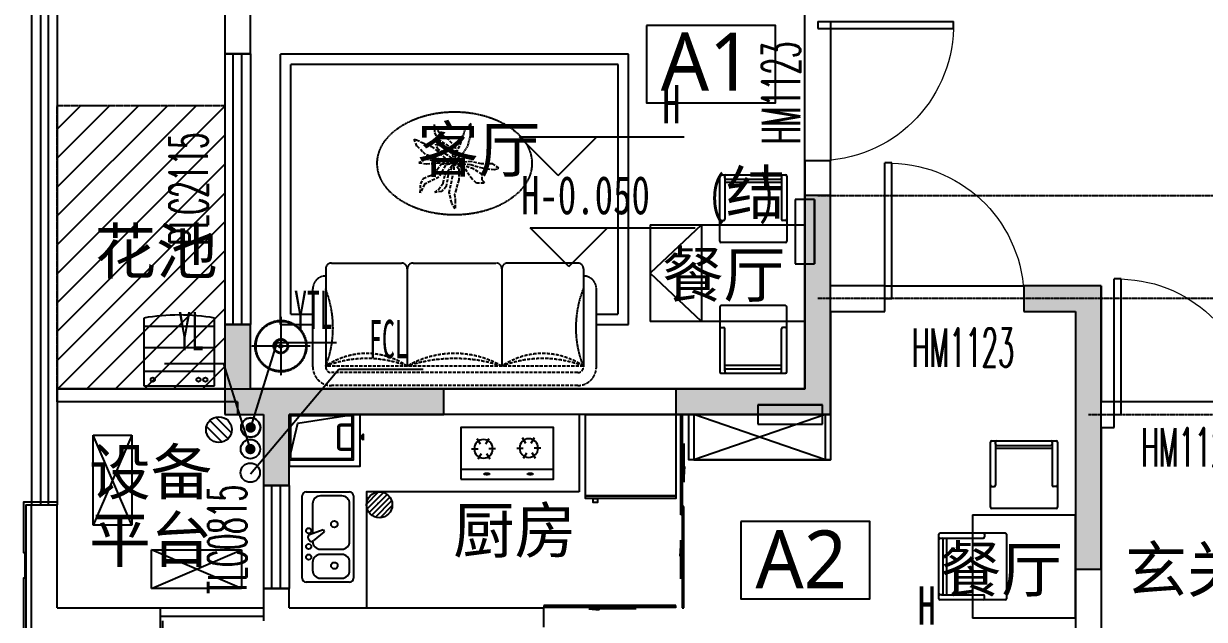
# Model space of a CAD drawing. Extents: x 3479 to 4537415, y 306 to 366510.
# Drawn here: x 4501109 to 4510269, y 280507 to 285131 of the extents above; entities that cross this region are included whole.
import ezdxf
from ezdxf.enums import TextEntityAlignment as Align

# ---------------------------------------------------------------- set-up
doc = ezdxf.new("R2010")
doc.units = 0
doc.header["$LTSCALE"] = 10
doc.header["$MEASUREMENT"] = 0
doc.header["$PDMODE"] = 35
doc.linetypes.add('DASH', pattern=[0.35, 0.25, -0.1])
doc.linetypes.add('DOTE', pattern=[2.42, 2, -0.2, 0.02, -0.2])
for name, color, linetype in [('2外包线', 46, 'Continuous'), ('A-OTHER', 136, 'Continuous'), ('COLUMN', 11, 'Continuous'), ('DECORATION_厨房管', 173, 'Continuous'), ('DECORATION_地漏', 202, 'Continuous'), ('DETAIL_冷凝水管', 202, 'Continuous'), ('DETAIL_地漏', 52, 'Continuous'), ('DETAIL_排气', 60, 'Continuous'), ('DETAIL_栏杆', 42, 'Continuous'), ('DETAIL_配电柜', 150, 'Continuous'), ('DETAIL_雨水管', 52, 'Continuous'), ('DIM_ELEV', 3, 'Continuous'), ('DOTE', 18, 'DOTE'), ('LINE', 137, 'Continuous'), ('LVTRY-1', 6, 'Continuous'), ('P-FIX FURNITURE', 134, 'Continuous'), ('P-FLOOR', 117, 'Continuous'), ('P-FURNITURE', 8, 'Continuous'), ('PUB_HATCH', 8, 'Continuous'), ('PUB_TEXT', 7, 'Continuous'), ('PUB_户型编号', 20, 'Continuous'), ('WALL', 2, 'Continuous'), ('WINDOW', 143, 'Continuous'), ('WINDOW_TEXT', 7, 'Continuous'), ('花池', 71, 'Continuous')]:
    doc.layers.add(name, color=color, linetype=linetype)
doc.layers.add('FURNITURE', color=207, linetype='Continuous', plot=False)
doc.styles.add('_TCH_DIM', font='simhei.ttf')
doc.styles.add('_TCH_WINDOW', font='SIMPLEX', dxfattribs={"bigfont": 'GBCBIG'})
doc.styles.add('HZ', font='Tssdeng.shx', dxfattribs={"width": 0.7, "bigfont": 'tssdchn.shx'})
doc.styles.get("Standard").update_dxf_attribs({"font": 'gbenor.shx', "bigfont": 'gbcbig.shx'})
doc.styles.add('WRYH', font='')
doc.styles.add('功能名称', font='', dxfattribs={"width": 0.7})
doc.styles.get('WRYH').set_extended_font_data('Microsoft YaHei')
doc.styles.get('功能名称').set_extended_font_data('SimSun')

# ---------------------------------------------------------------- blocks, each defined once
blk = doc.blocks.new('A$C438E3998')
at = {"layer": 'P-FURNITURE'}
for p, q in [((-660, 249.4), (-660, 754.4)), ((-650, 764.4), (-150, 764.4)), ((-620, 739.4), (-620, 754.4)), ((-620, 744.4), (-620, 419.4)), ((-610, 764.4), (-190, 764.4)), ((-180, 754.4), (-180, 739.4)), ((-180, 744.4), (-180, 419.4)), ((-140, 754.4), (-140, 419.4)), ((-180, 704.4), (-620, 704.4)), ((-610, 729.4), (-190, 729.4)), ((-1200, 375), (0, 375)), ((-1200, 375), (-1200, -375)), ((-800, 375), (-1200, 0)), ((-800, 375), (-800, -375)), ((-650, 409.4), (-630, 409.4)), ((-150, 409.4), (-170, 409.4)), ((-140, 419.4), (-140, 249.4)), ((0, -375), (0, 375)), ((-150, 239.4), (-650, 239.4)), ((-800, -375), (-1200, 0)), ((-660, -261.2), (-660, -766.2)), ((-150, -251.2), (-650, -251.2)), ((-140, -431.2), (-140, -261.2)), ((0, -375), (-1200, -375)), ((-650, -421.2), (-630, -421.2)), ((-620, -756.2), (-620, -431.2)), ((-180, -756.2), (-180, -431.2)), ((-150, -421.2), (-170, -421.2)), ((-140, -766.2), (-140, -431.2)), ((-180, -716.2), (-620, -716.2)), ((-650, -776.2), (-150, -776.2)), ((-620, -751.2), (-620, -766.2)), ((-610, -741.2), (-190, -741.2)), ((-610, -776.2), (-190, -776.2)), ((-180, -766.2), (-180, -751.2))]:
    blk.add_line(p, q, dxfattribs=at)
for centre, start, end in [((-650, 754.4), 90, 180), ((-610, 754.4), 90, 180), ((-610, 739.4), 180, 270), ((-190, 754.4), 0, 90), ((-190, 739.4), 270, 0), ((-150, 754.4), 0, 90), ((-650, 419.4), 180, 270), ((-630, 419.4), 270, 0), ((-170, 419.4), 180, 270), ((-150, 419.4), 270, 0), ((-650, 249.4), 180, 270), ((-150, 249.4), 270, 0), ((-650, -261.2), 90, 180), ((-150, -261.2), 0, 90), ((-650, -431.2), 90, 180), ((-630, -431.2), 0, 90), ((-170, -431.2), 90, 180), ((-150, -431.2), 0, 90), ((-650, -766.2), 180, 270), ((-610, -751.2), 90, 180), ((-610, -766.2), 180, 270), ((-190, -751.2), 0, 90), ((-190, -766.2), 270, 0), ((-150, -766.2), 270, 0)]:
    blk.add_arc(centre, 10, start, end, dxfattribs=at)
blk = doc.blocks.new('A$C08FD2BA4')
at = {"layer": 'P-FURNITURE'}
for p, q in [((526.3, 550), (0, 550)), ((0, 550), (0, 0)), ((113.7, 550), (113.7, 0)), ((296.2, 550), (296.2, 0)), ((464.2, 550), (464.2, 0)), ((0, 0), (526.3, 0))]:
    blk.add_line(p, q, dxfattribs=at)
for centre in [(47.4, 479.7), (47.4, 125), (47.4, 71.6)]:
    blk.add_circle(centre, 16.3, dxfattribs=at)
blk.add_arc((-1057.3, 275), 1607.3, 350.14865, 9.85138, dxfattribs=at)
blk = doc.blocks.new('A$C621A720C')
at = {"layer": 'P-FURNITURE', "linetype": 'DASH', "ltscale": 2}
for p, q in [((233.2, 500), (233.2, 2600)), ((233.2, 2600), (2933.2, 2600)), ((2933.2, 500), (2933.2, 2600)), ((313.2, 2520), (2853.2, 2520)), ((313.2, 580), (313.2, 2520)), ((2853.2, 580), (2853.2, 2520)), ((1664.5, 2015.7), (1642.6, 1949.8)), ((1708.4, 1971.8), (1708.4, 2059.6)), ((1686.5, 1884), (1708.4, 1971.8)), ((1642.6, 1818.2), (1686.5, 1884)), ((583.2, 931.5), (583.2, 170.3)), ((627.7, 975.9), (1172.1, 975.9)), ((1216.6, 931.5), (1216.6, 175.9)), ((1261, 975.9), (1905.5, 975.9)), ((1949.9, 931.5), (1949.8, 175.9)), ((2538.8, 975.9), (1994.3, 975.9)), ((2583.2, 931.5), (2583.2, 170.3)), ((483.2, 170.3), (483.2, 775.9)), ((2683.2, 170.3), (2683.2, 775.9)), ((235.3, 559.9), (235.3, 102.8)), ((313.2, 580), (483.2, 580)), ((2683.2, 580), (2853.2, 580)), ((233.2, 500), (483.2, 500)), ((2683.2, 500), (2933.2, 500)), ((463.9, 331.4), (6.8, 331.4))]:
    blk.add_line(p, q, dxfattribs=at)
at = {"layer": 'P-FURNITURE', "linetype": 'DASH', "ltscale": 10}
for p, q in [((1425.4, 2051.6), (1427.4, 1986.7)), ((1437.5, 2021.3), (1425.4, 2051.6)), ((1465.8, 1986.7), (1437.5, 2021.3)), ((1708.4, 2059.6), (1664.5, 2015.7)), ((1291.4, 1884), (1270, 1939.1)), ((1270, 1939.1), (1288.2, 1932.6)), ((1288.2, 1932.6), (1330.6, 1911)), ((1427.4, 1986.7), (1455.7, 1936.9)), ((1455.7, 1936.9), (1516.3, 1898)), ((1532.4, 1936.9), (1465.8, 1986.7)), ((1589, 1878.6), (1532.4, 1936.9)), ((1642.6, 1949.8), (1620.6, 1884)), ((1335.3, 1840.1), (1291.4, 1884)), ((1330.6, 1911), (1405.2, 1880.7)), ((1357.3, 1818.2), (1335.3, 1840.1)), ((1405.2, 1880.7), (1439.6, 1852.6)), ((1437.5, 1898), (1465.8, 1889.4)), ((1455.7, 1856.9), (1437.5, 1898)), ((1439.6, 1852.6), (1514.3, 1785.5)), ((1528.4, 1813.7), (1455.7, 1856.9)), ((1465.8, 1889.4), (1522.3, 1874.2)), ((1516.3, 1898), (1556.7, 1869.9)), ((1522.3, 1874.2), (1544.5, 1848.3)), ((1544.5, 1848.3), (1566.8, 1820.1)), ((1556.7, 1869.9), (1589, 1822.3)), ((1599.1, 1828.8), (1589, 1878.6)), ((1620.6, 1884), (1598.7, 1840.1)), ((1354.8, 1779), (1306.3, 1753.1)), ((1306.3, 1753.1), (1366.9, 1746.6)), ((1451.7, 1770.4), (1354.8, 1779)), ((1423.1, 1796.2), (1357.3, 1818.2)), ((1366.9, 1746.6), (1449.7, 1753.1)), ((1576.7, 1752.3), (1423.1, 1796.2)), ((1447.6, 1703.4), (1477.9, 1744.4)), ((1449.7, 1753.1), (1576.7, 1752.3)), ((1576.7, 1752.3), (1451.7, 1770.4)), ((1477.9, 1744.4), (1576.7, 1752.3)), ((1508.2, 1660.1), (1576.7, 1752.3)), ((1576.7, 1752.3), (1512.2, 1735.8)), ((1514.3, 1785.5), (1576.7, 1752.3)), ((1560.7, 1789.8), (1528.4, 1813.7)), ((1576.7, 1752.3), (1532.4, 1660.1)), ((1576.7, 1752.3), (1560.7, 1789.8)), ((1566.8, 1820.1), (1576.7, 1752.3)), ((1576.7, 1752.3), (1599.1, 1828.8)), ((1712.1, 1763.9), (1576.7, 1752.3)), ((1576.7, 1752.3), (1708.1, 1742.3)), ((1730.4, 1708.4), (1576.7, 1752.3)), ((1576.7, 1752.3), (1615.2, 1707.7)), ((1576.7, 1752.3), (1664.5, 1708.4)), ((1580.9, 1709.8), (1576.7, 1752.3)), ((1589, 1822.3), (1582.9, 1768.3)), ((1582.9, 1768.3), (1642.6, 1818.2)), ((1708.1, 1742.3), (1796.9, 1714.1)), ((1790.8, 1746.6), (1712.1, 1763.9)), ((1879.6, 1746.6), (1790.8, 1746.6)), ((1926.1, 1712), (1879.6, 1746.6)), ((1340.7, 1632), (1381, 1651.4)), ((1381, 1651.4), (1423.4, 1664.4)), ((1423.4, 1664.4), (1447.6, 1703.4)), ((1512.2, 1735.8), (1461.8, 1642.8)), ((1494.1, 1597.4), (1508.2, 1660.1)), ((1532.4, 1660.1), (1518.3, 1569.2)), ((1564.7, 1632), (1580.9, 1709.8)), ((1615.2, 1707.7), (1615.2, 1621.2)), ((1664.5, 1708.4), (1708.4, 1642.6)), ((1796.2, 1664.5), (1730.4, 1708.4)), ((1796.2, 1620.6), (1796.2, 1664.5)), ((1796.9, 1714.1), (1891.8, 1701.2)), ((1891.8, 1701.2), (1926.1, 1712)), ((1316.4, 1521.7), (1320.5, 1590.9)), ((1350.8, 1588.7), (1316.4, 1521.7)), ((1320.5, 1590.9), (1340.7, 1632)), ((1461.8, 1642.8), (1350.8, 1588.7)), ((1459.7, 1547.6), (1494.1, 1597.4)), ((1518.3, 1569.2), (1484, 1532.4)), ((1542.5, 1523.8), (1564.7, 1632)), ((1615.2, 1621.2), (1595, 1547.6)), ((1708.4, 1642.6), (1752.3, 1598.7)), ((1752.3, 1598.7), (1818.1, 1598.7)), ((1818.1, 1598.7), (1796.2, 1620.6)), ((1429.5, 1523.8), (1459.7, 1547.6)), ((1484, 1532.4), (1429.5, 1523.8)), ((1560.7, 1443.8), (1542.5, 1523.8)), ((1595, 1547.6), (1582.9, 1510.8)), ((1582.9, 1510.8), (1589, 1465.4)), ((1589, 1397.6), (1560.7, 1440.9)), ((1589, 1462.5), (1589, 1397.6)), ((2583.2, 175.9), (583.2, 175.9)), ((2538.8, 125.9), (627.7, 125.9)), ((2538.8, 25.9), (627.7, 25.9))]:
    blk.add_line(p, q, dxfattribs=at)
at = {"layer": 'P-FURNITURE'}
for p, q in [((3640, 1146.4), (3640, 1651.4)), ((3650, 1661.4), (4150, 1661.4)), ((3680, 1636.4), (3680, 1651.4)), ((3690, 1661.4), (4110, 1661.4)), ((4120, 1651.4), (4120, 1636.4)), ((4160, 1651.4), (4160, 1316.4)), ((3680, 1641.4), (3680, 1316.4)), ((4120, 1601.4), (3680, 1601.4)), ((3690, 1626.4), (4110, 1626.4)), ((4120, 1641.4), (4120, 1316.4)), ((3650, 1306.4), (3670, 1306.4)), ((4150, 1306.4), (4130, 1306.4)), ((4160, 1316.4), (4160, 1146.4)), ((3100, 1272), (4300, 1272)), ((3100, 1272), (3100, 522)), ((3500, 1272), (3100, 897)), ((3500, 1272), (3500, 522)), ((4300, 522), (4300, 1272)), ((4150, 1136.4), (3650, 1136.4)), ((3500, 522), (3100, 897)), ((4150, 645.8), (3650, 645.8)), ((-828.3, 549.8), (-828.3, 23.5)), ((-278.3, 23.5), (-278.3, 549.8)), ((3640, 635.8), (3640, 130.8)), ((4160, 465.8), (4160, 635.8)), ((-828.3, 487.8), (-278.3, 487.8)), ((4300, 522), (3100, 522)), ((3650, 475.8), (3670, 475.8)), ((3680, 140.8), (3680, 465.8)), ((4120, 140.8), (4120, 465.8)), ((4150, 475.8), (4130, 475.8)), ((4160, 130.8), (4160, 465.8)), ((-828.3, 319.8), (-278.3, 319.8)), ((-828.3, 137.3), (-278.3, 137.3)), ((3650, 120.8), (4150, 120.8)), ((4120, 180.8), (3680, 180.8)), ((3680, 145.8), (3680, 130.8)), ((3690, 155.8), (4110, 155.8)), ((3690, 120.8), (4110, 120.8)), ((4120, 130.8), (4120, 145.8)), ((-828.3, 23.5), (-278.3, 23.5))]:
    blk.add_line(p, q, dxfattribs=at)
at = {"layer": 'P-FURNITURE', "linetype": 'DASH', "ltscale": 2}
for centre, radius in [((235.8, 331.3), 200), ((235.8, 331.3), 192.9), ((235.3, 331.4), 57.1), ((235.3, 331.4), 50), ((235.8, 331.3), 14.3)]:
    blk.add_circle(centre, radius, dxfattribs=at)
at = {"layer": 'P-FURNITURE'}
for centre in [(-758, 71, 0), (-403.3, 71, 0), (-349.9, 71, 0)]:
    blk.add_circle(centre, 16.3, dxfattribs=at)
for centre, radius, start, end in [((3650, 1651.4), 10, 90, 180), ((3690, 1651.4), 10, 90, 180), ((4110, 1651.4), 10, 0, 90), ((4150, 1651.4), 10, 0, 90), ((3690, 1636.4), 10, 180, 270), ((4110, 1636.4), 10, 270, 0), ((3650, 1316.4), 10, 180, 270), ((3670, 1316.4), 10, 270, 0), ((4130, 1316.4), 10, 180, 270), ((4150, 1316.4), 10, 270, 0), ((3650, 1146.4), 10, 180, 270), ((4150, 1146.4), 10, 270, 0), ((3650, 635.8), 10, 90, 180), ((4150, 635.8), 10, 0, 90), ((-553.3, -1033.8), 1607.3, 80.14865, 99.85138), ((3650, 465.8), 10, 90, 180), ((3670, 465.8), 10, 0, 90), ((4130, 465.8), 10, 90, 180), ((4150, 465.8), 10, 0, 90), ((3650, 130.8), 10, 180, 270), ((3690, 145.8), 10, 90, 180), ((3690, 130.8), 10, 180, 270), ((4110, 145.8), 10, 0, 90), ((4110, 130.8), 10, 270, 0), ((4150, 130.8), 10, 270, 0)]:
    blk.add_arc(centre, radius, start, end, dxfattribs=at)
at = {"layer": 'P-FURNITURE', "linetype": 'DASH', "ltscale": 2}
for centre, start, end in [((583.2, 775.9), 90, 180), ((2583.2, 775.9), 0, 90)]:
    blk.add_arc(centre, 100, start, end, dxfattribs=at)
blk.add_ellipse((1583.2, 1750), major_axis=(-600, 0), ratio=0.666667, dxfattribs=at)
for centre, major_axis, ratio, start_param, end_param in [((627.7, 931.5), (-31.4, -31.4), 1, 3.926991, 5.497787), ((1172.1, 931.5), (-31.4, -31.4), 1, 2.356194, 3.926991), ((1261, 931.5), (31.4, -31.4), 1, 2.356194, 3.926991), ((1905.5, 931.5), (-31.4, -31.4), 1, 2.356194, 3.926991), ((1994.3, 931.5), (31.4, -31.4), 1, 2.356194, 3.926991), ((2538.8, 931.5), (-31.4, -31.4), 1, 2.356194, 3.926991), ((-67.6, 507.6), (-201.1, 741.9), 0.914572, 4.020494, 4.82799)]:
    blk.add_ellipse(centre, major_axis=major_axis, ratio=ratio, start_param=start_param, end_param=end_param, dxfattribs=at)
at = {"layer": 'P-FURNITURE', "linetype": 'DASH', "ltscale": 2, "extrusion": (0, 0, -1)}
blk.add_ellipse((3234.1, 507.6), major_axis=(-201.1, -741.9), ratio=0.914572, start_param=0.878902, end_param=1.686398, dxfattribs=at)
at = {"layer": 'P-FURNITURE', "linetype": 'DASH', "ltscale": 10}
for centre, major_axis, ratio, start_param, end_param in [((899.9, -452.6), (0, 727.2), 0.865676, -0.527106, 0.527106), ((1583.2, -452.6), (728.9, 0), 0.997726, 1.043691, 2.097902), ((2266.5, -452.6), (0, -727.2), 0.865758, 2.614487, 3.668698), ((899.9, -918.7), (0, 1154.1), 0.865676, -0.322524, 0.322524), ((1583.2, -918.7), (1156.7, 0), 0.997726, 1.248273, 1.89332), ((2266.5, -918.7), (0, -1154.1), 0.865758, 2.819069, 3.464116), ((627.7, 170.3), (-102.1, -102.1), 1, -0.785398, 0.785398), ((627.7, 170.3), (-31.4, -31.4), 1, -0.785398, 0.785398), ((2538.8, 170.3), (-31.4, 31.4), 1, 2.356194, 3.926991), ((2538.8, 170.3), (-102.1, 102.1), 1, 2.356194, 3.926991)]:
    blk.add_ellipse(centre, major_axis=major_axis, ratio=ratio, start_param=start_param, end_param=end_param, dxfattribs=at)
at = {"color": 6}
blk.add_blockref('A$C438E3998', (4300, 897), dxfattribs=at)
at = {"layer": 'P-FURNITURE', "ltscale": 0.01, "rotation": 90}
blk.add_blockref('A$C08FD2BA4', (-278.3, 23.5), dxfattribs=at)
blk = doc.blocks.new('A$C7A796BF3')
for p, q in [((200, 0), (200, -300)), ((900, 0), (200, 0)), ((200, 0), (900, -300)), ((900, 0), (200, -300)), ((900, -300), (900, 0)), ((200, -300), (900, -300))]:
    blk.add_line(p, q)
blk = doc.blocks.new('1#-BZC-ZZ')
at = {"layer": 'PUB_HATCH'}
for points in [[(424408.5, 733179), (425608.5, 733179), (425608.5, 734879), (425408.5, 734879), (425408.5, 733379), (424408.5, 733379)], [(427508.5, 731979), (427708.5, 731979), (427708.5, 734179), (427108.5, 734179), (427108.5, 733979), (427508.5, 733979)], [(421208.5, 732629), (421408.5, 732629), (421408.5, 733179), (422608.5, 733179), (422608.5, 733379), (421108.5, 733379), (421108.5, 733879), (420908.5, 733879), (420908.5, 733179), (421208.5, 733179)]]:
    blk.add_hatch(color=256, dxfattribs=at).paths.add_polyline_path(points)
at = {"layer": 'COLUMN'}
for p, q in [((425608.5, 734879), (425408.5, 734879)), ((425408.5, 734879), (425408.5, 733379)), ((425608.5, 733179), (425608.5, 734879)), ((427708.5, 734179), (427108.5, 734179)), ((427108.5, 734179), (427108.5, 733979)), ((427708.5, 731979), (427708.5, 734179)), ((427108.5, 733979), (427508.5, 733979)), ((427508.5, 733979), (427508.5, 731979)), ((421108.5, 733879), (420908.5, 733879)), ((420908.5, 733879), (420908.5, 733179)), ((421108.5, 733379), (421108.5, 733879)), ((422608.5, 733379), (421108.5, 733379)), ((422608.5, 733179), (422608.5, 733379)), ((425408.5, 733379), (424408.5, 733379)), ((424408.5, 733379), (424408.5, 733179)), ((420908.5, 733179), (421208.5, 733179)), ((421208.5, 733179), (421208.5, 732629)), ((421408.5, 732629), (421408.5, 733179)), ((421408.5, 733179), (422608.5, 733179)), ((424408.5, 733179), (425608.5, 733179)), ((421208.5, 732629), (421408.5, 732629)), ((427508.5, 731979), (427708.5, 731979))]:
    blk.add_line(p, q, dxfattribs=at)
blk = doc.blocks.new('配电箱-01')
at = {"layer": 'DETAIL_配电柜'}
h = blk.add_hatch(color=256, dxfattribs=at)
h.dxf.hatch_style = 1
h.paths.add_polyline_path([(500, -150), (500, -75), (0, -75), (0, -150)])
for p, q in [((0, 0), (0, -150)), ((500, 0), (0, 0)), ((500, -150), (500, 0)), ((500, -75), (0, -75)), ((0, -150), (500, -150)), ((500, -150), (0, -150))]:
    blk.add_line(p, q, dxfattribs=at)
blk = doc.blocks.new('$DorLib2D$00000131')
at = {"color": 0, "linetype": 'Continuous'}
for p, q in [((0.15, 0.125), (0.2319, 0.1973)), ((0.2319, 0.1973), (0.2319, 0.125)), ((-0.5, 0.125), (-0.5, 0)), ((0.0192, 0.125), (-0.5, 0.125)), ((0.0192, 0), (0.0192, 0.125)), ((0.35, 0.125), (0.15, 0.125)), ((-0.5, 0), (0.0192, 0)), ((-0.024, 0), (0.5, 0)), ((-0.024, -0.125), (-0.024, 0)), ((0.5, 0), (0.5, -0.125)), ((-0.35, -0.125), (-0.15, -0.125)), ((-0.2319, -0.1973), (-0.2319, -0.125)), ((-0.15, -0.125), (-0.2319, -0.1973)), ((0.5, -0.125), (-0.024, -0.125))]:
    blk.add_line(p, q, dxfattribs=at)
blk = doc.blocks.new('$DorLib2D$00000129')
at = {"color": 0, "linetype": 'Continuous'}
for p, q in [((-0.5, 0.545), (-0.5, 0.6866)), ((-0.5, 0.6866), (0.5, 0.6866)), ((0.5, 0.6866), (0.5, 0.545)), ((0.5, 0.545), (-0.5, 0.545)), ((-0.5, 0.5), (-0.5, 0.545)), ((0.5, 0.5), (0.5, 0.545)), ((-0.2, 0.4375), (0.1584, 0.4375)), ((0.1584, 0.4375), (0.0804, 0.3408)), ((0.0804, 0.3408), (0.0804, 0.4375))]:
    blk.add_line(p, q, dxfattribs=at)
blk = doc.blocks.new('A2-厨房-门')
at = {"color": 0, "linetype": 'Continuous', "extrusion": (0, 0, -1)}
for p, q in [((263867.3, 503263.9), (263879.8, 503263.9)), ((263867.3, 502485.1), (263867.3, 503263.9)), ((263879.8, 503263.9), (263879.8, 502485.1)), ((263892.3, 503038.9), (263892.3, 502738.9)), ((263899.5, 502861.8), (263892.3, 502861.8)), ((263892.3, 502738.9), (263899.5, 502861.8)), ((263879.8, 502549.9), (263879.8, 501763.9)), ((263892.3, 502549.9), (263879.8, 502549.9)), ((263892.3, 501763.9), (263892.3, 502549.9)), ((263879.8, 502485.1), (263867.3, 502485.1)), ((263867.3, 502288.9), (263860, 502166)), ((263867.3, 501988.9), (263867.3, 502288.9)), ((263860, 502166), (263867.3, 502166)), ((263829.8, 501782.6), (262804.8, 501782.6)), ((262804.8, 501782.6), (262804.8, 501768.4)), ((262804.8, 501768.4), (263829.8, 501768.4)), ((262804.8, 501763.9), (262804.8, 501768.4)), ((263522.3, 501757.7), (263154.9, 501757.7)), ((263154.9, 501757.7), (263234.8, 501748)), ((263234.8, 501748), (263234.8, 501757.7)), ((263829.8, 501768.4), (263829.8, 501782.6)), ((263829.8, 501763.9), (263829.8, 501768.4)), ((263879.8, 501763.9), (263892.3, 501763.9))]:
    blk.add_line(p, q, dxfattribs=at)
at = {"layer": 'WINDOW', "xscale": -1500, "yscale": 100, "zscale": -1500, "rotation": 90}
blk.add_blockref('$DorLib2D$00000131', (263879.8, 502513.9), dxfattribs=at)
at = {"layer": 'WINDOW', "xscale": -1025, "yscale": 100, "zscale": -1025}
blk.add_blockref('$DorLib2D$00000129', (263317.3, 501713.9), dxfattribs=at)
blk = doc.blocks.new('g6fg.')
at = {"layer": 'DECORATION_厨房管'}
for p, q in [((241658, -267487.8), (242344.5, -266675.6)), ((242344.5, -266675.6), (242998.7, -266675.6))]:
    blk.add_line(p, q, dxfattribs=at)
at = {"layer": 'DECORATION_厨房管', "style": '_TCH_DIM', "width": 0.494118}
blk.add_text('FCL', height=297.5, dxfattribs=at).set_placement((242727.8, -266590.2), align=Align.CENTER)
blk = doc.blocks.new('$WINLIB2D$00000001')
at = {"color": 0}
for points in [[(-0.5, 0.5), (-0.5, -0.5)], [(-0.5, 0.5), (0.5, 0.5)], [(0.5, -0.5), (0.5, 0.5)], [(0.5, 0.1667), (-0.5, 0.1667)], [(0.5, -0.1667), (-0.5, -0.1667)], [(-0.5, -0.5), (0.5, -0.5)]]:
    blk.add_lwpolyline(points, dxfattribs=at)
blk = doc.blocks.new('$DorLib2D$00000001')
for p, q in [((0.45, 0.975), (0.5, 0.975)), ((0.45, 0), (0.45, 0.975)), ((0.5, 0), (0.5, 0.975)), ((0.5, 0), (0.45, 0))]:
    blk.add_line(p, q)
at = {"lineweight": 13}
blk.add_arc((0.475, 0), 0.975, 91.46928, 180, dxfattribs=at)
blk = doc.blocks.new('$LIGUAN')
at = {"color": 0, "linetype": 'Continuous'}
blk.add_circle((0, 0), 0.5, dxfattribs=at)
at = {"color": 0, "flags": 1}
for tag in ['THICK', 'BG_D', 'BG_T']:
    blk.add_attdef(tag, (0, 0), '', height=0.0001, dxfattribs=at)
blk = doc.blocks.new('$PS001_0')
for p, q in [((-0.485, -0.123), (0.123, 0.485)), ((-0.354, -0.354), (0.354, 0.354)), ((-0.118, -0.486), (0.486, 0.118))]:
    blk.add_line(p, q)
blk.add_circle((0, 0), 0.5)
at = {"style": 'HZ', "width": 0.7, "flags": 1}
for tag, p in [('UNIT', (0, 0)), ('SPEC', (0, -0.002)), ('WHAT', (0, -0.003))]:
    blk.add_attdef(tag, p, '', height=0.001, dxfattribs=at)
blk = doc.blocks.new('地漏-01')
at = {"layer": 'DECORATION_地漏'}
for p, q in [((-99.8, 6.3), (-6.3, 99.8)), ((-95, -31.3), (31.3, 95)), ((-80.5, -59.3), (59.3, 80.5)), ((-59.3, -80.5), (80.5, 59.3)), ((-31.3, -95), (95, 31.3)), ((6.3, -99.8), (99.8, -6.3))]:
    blk.add_line(p, q, dxfattribs=at)
blk.add_circle((0, 0), 100, dxfattribs=at)
blk.add_point((-10.6, 10.6), dxfattribs=at)
blk = doc.blocks.new('厨房排气道')
at = {"layer": 'DETAIL_排气'}
blk.add_hatch(color=256, dxfattribs=at).paths.add_polyline_path([(-198.9, -574.3), (-175, -550), (-151.1, -574.3)])
for points in [[(0, 0), (-400, 0), (-400, -550), (0, -550)], [(0, 0), (-350, 0), (-350, -500), (0, -500)], [(-198.9, -574.3), (-175, -550), (-151.1, -574.3)]]:
    blk.add_lwpolyline(points, close=True, dxfattribs=at)
blk.add_lwpolyline([(-350, 0), (-66.5, -66.5), (0, -500)], dxfattribs=at)
blk.add_lwpolyline([(-20, -10), (-330, -10, 0.414214), (-340, -20), (-340, -480, 0.414214), (-330, -490), (-20, -490, 0.414214), (-10, -480), (-10, -20, 0.414214)], format="xyb", close=True, dxfattribs=at)
for points in [[(-275, -490), (-275, -400, -0.414214), (-255, -380), (-95, -380, -0.414214), (-75, -400), (-75, -490)], [(-265, -490), (-265, -400, -0.414214), (-255, -390), (-95, -390, -0.414214), (-85, -400), (-85, -490)]]:
    blk.add_lwpolyline(points, format="xyb", dxfattribs=at)
blk = doc.blocks.new('燃气灶')
at = {"layer": 'LVTRY-1'}
for p, q in [((174.2, 278.6), (149.4, 321.6)), ((216.7, 275.8), (241.5, 318.8)), ((525.4, 272.7), (500.6, 315.7)), ((568, 269.9), (592.8, 312.9)), ((150.5, 243.1), (100.8, 243.1)), ((169.3, 204.9), (144.5, 161.9)), ((211.9, 202.1), (236.7, 159.1)), ((235.6, 237.5), (285.2, 237.5)), ((501.7, 237.2), (452.1, 237.2)), ((520.6, 199), (495.8, 156)), ((563.2, 196.2), (588, 153.2)), ((586.9, 231.6), (636.5, 231.6)), ((720.5, 76.8), (0.5, 76.8))]:
    blk.add_line(p, q, dxfattribs=at)
blk.add_lwpolyline([(720.5, 0), (0.5, 0), (0.5, 400), (720.5, 400)], close=True, dxfattribs=at)
for points in [[(181.7, 46.1, 0.03095), (173.2, 45.5, 0.042022), (167.1, 44.2, 0.084092), (162, 41.7, 0.240341), (161, 39.9, 0.240341), (162, 38, 0.084092), (167.1, 35.5, 0.042022), (173.2, 34.2, 0.03095), (181.7, 33.7, 0.03095), (190.2, 34.2, 0.042022), (196.3, 35.5, 0.084092), (201.4, 38, 0.240341), (202.3, 39.9, 0.240341), (201.4, 41.7, 0.084092), (196.3, 44.2, 0.042022), (190.2, 45.5, 0.03095)], [(518.4, 46.1, 0.03095), (509.9, 45.5, 0.042022), (503.8, 44.2, 0.084092), (498.7, 41.7, 0.240341), (497.7, 39.9, 0.240341), (498.7, 38, 0.084092), (503.8, 35.5, 0.042022), (509.9, 34.2, 0.03095), (518.4, 33.7, 0.03095), (526.9, 34.2, 0.042022), (533, 35.5, 0.084092), (538.1, 38, 0.240341), (539, 39.9, 0.240341), (538.1, 41.7, 0.084092), (533, 44.2, 0.042022), (526.9, 45.5, 0.03095)]]:
    blk.add_lwpolyline(points, format="xyb", close=True, dxfattribs=at)
for centre in [(193, 240.3), (544.3, 234.4)]:
    blk.add_circle(centre, 72, dxfattribs=at)
at = {"layer": 'LVTRY-1', "flags": 9}
for tag in ['YSIZE', 'XSIZE', 'ZSIZE']:
    blk.add_attdef(tag, (0.5, 0), '', height=0.5, rotation=90, dxfattribs=at)
for tag in ['ZSIZE', 'YSIZE', 'XSIZE']:
    blk.add_attdef(tag, (0.5, 0), '', height=0.5, dxfattribs=at)
blk = doc.blocks.new('冰箱')
at = {"layer": 'LVTRY-1'}
for points in [[(621158.8, -113930.7), (621158.8, -114630.7), (621138.8, -114630.7), (621138.8, -113930.7)], [(621158.8, -113930.7), (621788.8, -113930.7), (621788.8, -114630.7), (621158.8, -114630.7)], [(621138.8, -114022.9), (621106.2, -114022.9), (621106.2, -113988.1), (621138.8, -113988.1)]]:
    blk.add_lwpolyline(points, close=True, dxfattribs=at)
blk = doc.blocks.new('厨房洗手盆')
at = {"layer": 'LVTRY-1'}
for p, q in [((41170.7, 80012), (41170.7, 80350.6)), ((41201.4, 80381.3), (41840.1, 80381.3)), ((41553.7, 80350.6), (41262.8, 80350.6)), ((41778.7, 80350.6), (41717.3, 80350.6)), ((41870.7, 80350.6), (41870.7, 80012)), ((41201.4, 80289.2), (41201.4, 80124.5)), ((41615.1, 80124.5), (41615.1, 80289.2)), ((41656, 80289.2), (41656, 80124.5)), ((41840.1, 80124.5), (41840.1, 80289.2)), ((41463, 80143.8), (41480.7, 80154)), ((41480.7, 80154), (41551.1, 80068.6)), ((41262.8, 80063.1), (41493.3, 80063.1)), ((41501.8, 80040.2), (41463, 80143.8)), ((41717.3, 80063.1), (41778.7, 80063.1)), ((41840.1, 79981.3), (41201.4, 79981.3)), ((41531.2, 80029.7), (41545.5, 80037.9))]:
    blk.add_line(p, q, dxfattribs=at)
for centre, radius in [((41420.7, 80231.9), 25.6), ((41742.9, 80231.9), 25.6), ((41471.9, 80032.4), 20.5), ((41594.6, 80032.4), 20.5), ((41676.4, 80032.4), 20.5)]:
    blk.add_circle(centre, radius, dxfattribs=at)
for centre, radius, start, end in [((41201.4, 80350.6), 30.7, 90, 180), ((41262.8, 80289.2), 61.4, 90, 180), ((41553.7, 80289.2), 61.4, 360, 90), ((41717.3, 80289.2), 61.4, 90, 180), ((41778.7, 80289.2), 61.4, 360, 90), ((41840.1, 80350.6), 30.7, 360, 90), ((41262.8, 80124.5), 61.4, 180, 270), ((41535.3, 80055.6), 20.5, 300, 39.46232), ((41553.7, 80124.5), 61.4, 270, 360), ((41717.3, 80124.5), 61.4, 180, 270), ((41778.7, 80124.5), 61.4, 270, 360), ((41201.4, 80012), 30.7, 180, 270), ((41521, 80047.4), 20.5, 200.53768, 300), ((41840.1, 80012), 30.7, 270, 360)]:
    blk.add_arc(centre, radius, start, end, dxfattribs=at)

msp = doc.modelspace()

# ---------------------------------------------------------------- hatches: boundary and pattern name
at = {"layer": '花池'}
h = msp.add_hatch(dxfattribs=at)
h.set_pattern_fill('ANSI31', color=256, scale=100)
h.set_pattern_definition([(45, (2160983.15, 8262.34), (-112.253202, 112.253202), [])])
h.paths.add_polyline_path([(4501368.7, 284495.9), (4502668.7, 284495.9), (4502668.7, 282295.9), (4501368.7, 282295.9)])

# ---------------------------------------------------------------- linework, layer by layer
at = {"layer": '2外包线'}
for points in [[(4501368.7, 281415.9), (4501108.7, 281415.9), (4501108.7, 281025.9), (4501118.7, 281025.9), (4501118.7, 280825.9), (4501108.7, 280825.9), (4501108.7, 280375.9), (4501148.7, 280375.9), (4501148.7, 280335.9), (4501598.7, 280335.9), (4501598.7, 280345.9), (4501798.7, 280345.9), (4501798.7, 280335.9), (4502188.7, 280335.9), (4502188.7, 280495.9)], [(4501168.7, 280395.9), (4501128.7, 280395.9), (4501128.7, 281395.9), (4501168.7, 281395.9)]]:
    msp.add_lwpolyline(points, dxfattribs=at)
at = {"layer": 'DETAIL_栏杆'}
for p, q in [((4501238.7, 288195.9), (4501238.7, 281395.9)), ((4501298.7, 288195.9), (4501298.7, 281395.9)), ((4502968.7, 280529.2), (4502168.7, 280529.2))]:
    msp.add_line(p, q, dxfattribs=at)
at = {"layer": 'DETAIL_雨水管'}
for points in [[(4502870.2, 281995.9), (4503076.3, 282656.7), (4503535.3, 282656.7)], [(4502867.7, 281828.4), (4502661.5, 282489.2), (4502202.5, 282489.2)]]:
    msp.add_lwpolyline(points, dxfattribs=at)
at = {"layer": 'DETAIL_雨水管', "const_width": 40}
for points in [[(4502864.2, 281976.8, -1), (4502876.1, 282015, -1)], [(4502873.6, 281809.3, 1), (4502861.7, 281847.5, 1)]]:
    msp.add_lwpolyline(points, format="xyb", close=True, dxfattribs=at)
at = {"layer": 'DIM_ELEV'}
for p, q in [((4505254.5, 283952.9), (4504954.5, 284252.9)), ((4504954.5, 284252.9), (4506233, 284252.9)), ((4505254.5, 283952.9), (4505554.5, 284252.9)), ((4505338.7, 283245.9), (4505038.7, 283545.9)), ((4505038.7, 283545.9), (4506317.2, 283545.9)), ((4505338.7, 283245.9), (4505638.7, 283545.9))]:
    msp.add_line(p, q, dxfattribs=at)
at = {"layer": 'DOTE'}
for p, q in [((4507268.7, 283795.9), (4529468.7, 283795.9)), ((4512968.7, 282995.9), (4507268.7, 282995.9)), ((4509368.7, 282095.9), (4515368.7, 282095.9))]:
    msp.add_line(p, q, dxfattribs=at)
at = {"layer": 'FURNITURE'}
for p, q in [((4507328.7, 281745.9, 0), (4506308.7, 282095.9, 0)), ((4507328.7, 282095.9, 0), (4506308.7, 281745.9, 0)), ((4507368.7, 282095.9, 0), (4507368.7, 281745.9, 0)), ((4508608.7, 281377.3, 0), (4508608.7, 281882.3, 0)), ((4508618.7, 281892.3, 0), (4509118.7, 281892.3, 0)), ((4508648.7, 281867.3, 0), (4508648.7, 281882.3, 0)), ((4508648.7, 281872.3, 0), (4508648.7, 281547.3, 0)), ((4508658.7, 281892.3, 0), (4509078.7, 281892.3, 0)), ((4508658.7, 281857.3, 0), (4509078.7, 281857.3, 0)), ((4509088.7, 281882.3, 0), (4509088.7, 281867.3, 0)), ((4509088.7, 281872.3, 0), (4509088.7, 281547.3, 0)), ((4509128.7, 281882.3, 0), (4509128.7, 281547.3, 0)), ((4509088.7, 281832.3, 0), (4508648.7, 281832.3, 0)), ((4506308.7, 281745.9, 0), (4507368.7, 281745.9, 0)), ((4507368.7, 281745.9, 0), (4506308.7, 281745.9, 0)), ((4508618.7, 281537.3, 0), (4508638.7, 281537.3, 0)), ((4509118.7, 281537.3, 0), (4509098.7, 281537.3, 0)), ((4509128.7, 281547.3, 0), (4509128.7, 281377.3, 0)), ((4508468.7, 281317.3, 0), (4509268.7, 281317.3, 0)), ((4508468.7, 281317.3, 0), (4508468.7, 280517.3, 0)), ((4509118.7, 281367.3, 0), (4508618.7, 281367.3, 0)), ((4509268.7, 280517.3, 0), (4509268.7, 281317.3, 0)), ((4508208.2, 280667.3, 0), (4508208.2, 281167.3, 0)), ((4508208.2, 280707.3, 0), (4508208.2, 281127.3, 0)), ((4508218.2, 281177.3, 0), (4508553.2, 281177.3, 0)), ((4508218.2, 281137.3, 0), (4508233.2, 281137.3, 0)), ((4508228.2, 281137.3, 0), (4508553.2, 281137.3, 0)), ((4508243.2, 280707.3, 0), (4508243.2, 281127.3, 0)), ((4508268.2, 281137.3, 0), (4508268.2, 280697.3, 0)), ((4508553.2, 281177.3, 0), (4508723.2, 281177.3, 0)), ((4508563.2, 281167.3, 0), (4508563.2, 281147.3, 0)), ((4508733.2, 281167.3, 0), (4508733.2, 280667.3, 0)), ((4508233.2, 280697.3, 0), (4508218.2, 280697.3, 0)), ((4508228.2, 280697.3, 0), (4508553.2, 280697.3, 0)), ((4508563.2, 280667.3, 0), (4508563.2, 280687.3, 0)), ((4508723.2, 280657.3, 0), (4508218.2, 280657.3, 0)), ((4509268.7, 280517.3, 0), (4508468.7, 280517.3, 0))]:
    msp.add_line(p, q, dxfattribs=at)
at = {"layer": 'FURNITURE', "elevation": 0}
for points in [[(4506308.7, 282095.9), (4506308.7, 281745.9), (4506268.7, 281745.9), (4506268.7, 282095.9)], [(4507368.7, 282095.9), (4507368.7, 281745.9), (4507328.7, 281745.9), (4507328.7, 282095.9)]]:
    msp.add_lwpolyline(points, dxfattribs=at)
at = {"layer": 'FURNITURE'}
for centre, start, end in [((4508618.7, 281882.3, 0), 90, 180), ((4508658.7, 281882.3, 0), 90, 180), ((4508658.7, 281867.3, 0), 180, 270), ((4509078.7, 281882.3, 0), 0, 90), ((4509078.7, 281867.3, 0), 270, 0), ((4509118.7, 281882.3, 0), 0, 90), ((4508618.7, 281547.3, 0), 180, 270), ((4508638.7, 281547.3, 0), 270, 0), ((4509098.7, 281547.3, 0), 180, 270), ((4509118.7, 281547.3, 0), 270, 0), ((4508618.7, 281377.3, 0), 180, 270), ((4509118.7, 281377.3, 0), 270, 0), ((4508218.2, 281167.3, 0), 90, 180), ((4508218.2, 281127.3, 0), 90, 180), ((4508233.2, 281127.3, 0), 0, 90), ((4508553.2, 281167.3, 0), 0, 90), ((4508553.2, 281147.3, 0), 270, 0), ((4508723.2, 281167.3, 0), 0, 90), ((4508218.2, 280707.3, 0), 180, 270), ((4508218.2, 280667.3, 0), 180, 270), ((4508233.2, 280707.3, 0), 270, 0), ((4508553.2, 280687.3, 0), 0, 90), ((4508553.2, 280667.3, 0), 270, 0), ((4508723.2, 280667.3, 0), 270, 0)]:
    msp.add_arc(centre, 10, start, end, dxfattribs=at)
at = {"layer": 'LINE'}
for p, q in [((4501168.7, 288195.9), (4501168.7, 281395.9)), ((4501368.7, 288195.9), (4501368.7, 281395.9)), ((4502168.7, 280595.9), (4502968.7, 280595.9))]:
    msp.add_line(p, q, dxfattribs=at)
at = {"layer": 'LVTRY-1'}
msp.add_line((4505418.7, 282095.9, 0), (4505418.7, 281495.9, 0), dxfattribs=at)
at = {"layer": 'LVTRY-1', "elevation": 0}
msp.add_lwpolyline([(4505418.7, 281495.9), (4503768.7, 281495.9), (4503768.7, 280595.9)], dxfattribs=at)
at = {"layer": 'P-FIX FURNITURE', "ltscale": 10, "elevation": 0}
msp.add_lwpolyline([(4506308.7, 282095.9), (4506308.7, 281745.9)], dxfattribs=at)
at = {"layer": 'P-FLOOR'}
msp.add_lwpolyline([(4509568.7, 289095.9), (4501368.7, 289095.9), (4501368.7, 282295.9), (4507168.7, 282295.9), (4507168.7, 285395.9), (4509518.4, 285504.8), (4509568.7, 289095.9)], dxfattribs=at)
at = {"layer": 'PUB_户型编号'}
for points in [[(4505940.7, 285115.4), (4505940.7, 284515.4), (4506940.7, 284515.4), (4506940.7, 285115.4)], [(4506672.7, 281265.4), (4506672.7, 280665.4), (4507672.7, 280665.4), (4507672.7, 281265.4)]]:
    msp.add_lwpolyline(points, close=True, dxfattribs=at)
at = {"layer": 'WALL'}
for p, q in [((4502668.7, 285295.9), (4502668.7, 284895.9)), ((4502868.7, 284895.9), (4502868.7, 285195.9)), ((4502668.7, 284895.9), (4502868.7, 284895.9)), ((4507368.7, 284065.9), (4507168.7, 284065.9)), ((4507168.7, 284065.9), (4507168.7, 282995.9)), ((4507368.7, 283095.9), (4507368.7, 284065.9)), ((4507788.7, 283095.9), (4507368.7, 283095.9)), ((4507788.7, 282895.9), (4507788.7, 283095.9)), ((4509468.7, 283095.9), (4508868.7, 283095.9)), ((4508868.7, 283095.9), (4508868.7, 282895.9)), ((4509468.7, 283095.9), (4509468.7, 282195.9)), ((4507168.7, 282995.9), (4507168.7, 282295.9)), ((4507368.7, 282895.9), (4507788.7, 282895.9)), ((4507368.7, 282895.9), (4507368.7, 282095.9)), ((4508868.7, 282895.9), (4509268.7, 282895.9)), ((4509268.7, 282895.9), (4509268.7, 282095.9)), ((4502868.7, 282795.9), (4502668.7, 282795.9)), ((4502668.7, 282795.9), (4502668.7, 282295.9)), ((4502868.7, 282295.9), (4502868.7, 282795.9)), ((4502668.7, 282295.9), (4501368.7, 282295.9)), ((4501368.7, 282195.9), (4501368.7, 282295.9)), ((4502868.7, 282295.9), (4503068.7, 282295.9)), ((4507168.7, 282295.9), (4503068.7, 282295.9)), ((4502768.7, 282195.9), (4501368.7, 282195.9)), ((4502768.7, 282195.9), (4502768.7, 282095.9)), ((4509568.7, 282195.9), (4509468.7, 282195.9)), ((4509568.7, 281995.9), (4509568.7, 282195.9)), ((4502768.7, 282095.9), (4502968.7, 282095.9)), ((4502968.7, 282095.9), (4502968.7, 281545.9)), ((4503168.7, 281545.9), (4503168.7, 282095.9)), ((4507368.7, 282095.9), (4503168.7, 282095.9)), ((4509268.7, 282095.9), (4509268.7, 277195.9)), ((4509468.7, 281995.9), (4509468.7, 277095.9)), ((4509468.7, 281995.9), (4509568.7, 281995.9)), ((4502968.7, 281545.9), (4503168.7, 281545.9)), ((4501168.7, 280395.9), (4501168.7, 281395.9)), ((4501168.7, 281395.9), (4501368.7, 281395.9)), ((4501368.7, 280595.9), (4501368.7, 281395.9)), ((4503168.7, 280745.9), (4502968.7, 280745.9)), ((4502968.7, 280745.9), (4502968.7, 280495.9)), ((4503168.7, 280595.9), (4503168.7, 280745.9)), ((4501368.7, 280595.9), (4502168.7, 280595.9)), ((4502168.7, 280595.9), (4502168.7, 280395.9)), ((4503168.7, 280595.9), (4505143.7, 280595.9)), ((4505143.7, 280445.9), (4505143.7, 280595.9))]:
    msp.add_line(p, q, dxfattribs=at)
at = {"layer": 'WINDOW'}
for p, q in [((4507368.7, 285145.9), (4507368.7, 284065.9)), ((4507788.7, 283095.9), (4508868.7, 283095.9)), ((4510648.7, 282195.9), (4509568.7, 282195.9))]:
    msp.add_line(p, q, dxfattribs=at)
at = {"layer": '花池', "linetype": 'DASH'}
msp.add_lwpolyline([(4501368.7, 284495.9), (4502668.7, 284495.9), (4502668.7, 282295.9), (4501368.7, 282295.9)], close=True, dxfattribs=at)

# ---------------------------------------------------------------- block references
for name, p in [('1#-BZC-ZZ', (4081760.2, -451083.1)), ('A2-厨房-门', (4242338.9, -221168))]:
    msp.add_blockref(name, p)
at = {"layer": 'A-OTHER', "extrusion": (0, 0, -1), "zscale": -1}
for p, rotation in [((-4501947, 281036.9), 90.00000000000001), ((-4501899.8, 280747.4), 180)]:
    msp.add_blockref('A$C7A796BF3', p, dxfattribs=dict(at, rotation=rotation))
at = {"layer": 'DECORATION_厨房管', "xscale": 150, "yscale": 150, "zscale": 150}
msp.add_blockref('$LIGUAN', (4502867.2, 281645.4), dxfattribs=at)
at = {"layer": 'DECORATION_地漏', "xscale": 200, "yscale": 200, "zscale": 200, "rotation": 90}
msp.add_blockref('$PS001_0', (4502623.7, 281979.4), dxfattribs=at)
at = {"layer": 'DETAIL_冷凝水管', "xscale": 150, "yscale": 150, "zscale": 150}
msp.add_blockref('$LIGUAN', (4502870.2, 281995.9), dxfattribs=at)
at = {"layer": 'DETAIL_地漏'}
msp.add_blockref('地漏-01', (4503868.7, 281395.9, 0), dxfattribs=at)
at = {"layer": 'DETAIL_排气', "rotation": 90}
msp.add_blockref('厨房排气道', (4503168.7, 282095.9, 0), dxfattribs=at)
at = {"layer": 'DETAIL_配电柜'}
for p, rotation in [((4507093.7, 283265.9), 89.99999996423551), ((4507305.7, 282020.9), 179.9999999821082)]:
    msp.add_blockref('配电箱-01', p, dxfattribs=dict(at, rotation=rotation))
at = {"layer": 'DETAIL_雨水管', "yscale": 150, "zscale": 150}
for p, xscale in [((4502870.2, 281995.9), -150), ((4502867.7, 281828.4), 150)]:
    msp.add_blockref('$LIGUAN', p, dxfattribs=dict(at, xscale=xscale))
at = {"layer": 'DOTE'}
msp.add_blockref('g6fg.', (4261210.6, 549123.7), dxfattribs=at)
at = {"layer": 'LVTRY-1', "rotation": 90}
msp.add_blockref('冰箱', (4391537.9, -339692.9, 0), dxfattribs=at)
at = {"layer": 'LVTRY-1', "xscale": -1}
msp.add_blockref('燃气灶', (4505220.6, 281595.9, 0), dxfattribs=at)
at = {"layer": 'LVTRY-1', "extrusion": (0, 0, -1), "xscale": -1, "zscale": -1, "rotation": 90}
msp.add_blockref('厨房洗手盆', (-4423287.4, 322666.6, 0), dxfattribs=at)
at = {"layer": 'P-FURNITURE'}
msp.add_blockref('A$C621A720C', (4502868.7, 282295.9, 0), dxfattribs=at)
at = {"layer": 'WINDOW'}
for name, p, xscale, yscale, zscale, rotation in [('$DorLib2D$00000001', (4507268.7, 284605.9), -1080, 1080, -1080, 270.0000000000014), ('$WINLIB2D$00000001', (4502768.7, 283845.9), -2100, -200, -2100, 90), ('$DorLib2D$00000001', (4510108.7, 282095.9), 1080, -1080, 1080, 179.9999999995331), ('$WINLIB2D$00000001', (4503068.7, 281145.9), 800, 200, 800, 269.9999999999234)]:
    msp.add_blockref(name, p, dxfattribs=dict(at, xscale=xscale, yscale=yscale, zscale=zscale, rotation=rotation))
at = {"layer": 'WINDOW', "xscale": -1080, "yscale": 1080, "zscale": -1080}
msp.add_blockref('$DorLib2D$00000001', (4508328.7, 282995.9), dxfattribs=at)

# ---------------------------------------------------------------- texts
at = {"layer": 'PUB_TEXT', "style": '_TCH_DIM'}
for s, width, p in [('H', 0.705882, (4506063, 284357.9)), ('(', 0.705882, (4506417.2, 283650.9)), (')', 0.705882, (4506802.9, 283650.9)), ('H-0.050', 0.705882, (4504967.2, 283650.9)), ('YTL', 0.494118, (4503206.3, 282761.7)), ('YL', 0.494118, (4502307.5, 282594.2)), ('H', 0.705882, (4508043.8, 280465.1))]:
    msp.add_text(s, height=297.5, dxfattribs=dict(at, width=width)).set_placement(p)
at = {"layer": 'PUB_TEXT'}
for s, height, style, p in [('客厅', 350, '功能名称', (4504162.3, 283978.8)), ('结', 337.6, '_TCH_DIM', (4506557.2, 283650.9)), ('花池', 350, '功能名称', (4501659.1, 283188.4)), ('餐厅', 350, '功能名称', (4506061, 283007.9)), ('设备', 350, '功能名称', (4501617.3, 281475.5)), ('厨房', 350, '功能名称', (4504440.8, 281022.7)), ('平台', 350, '功能名称', (4501617.3, 280951.2)), ('餐厅', 350, '功能名称', (4508216, 280720.9)), ('玄关', 350, '功能名称', (4509655.6, 280719))]:
    msp.add_text(s, height=height, dxfattribs=dict(at, style=style)).set_placement(p)
at = {"layer": 'PUB_户型编号', "style": 'WRYH'}
for s, p in [('A1', (4506051.7, 284610.7)), ('A2', (4506785.9, 280747.3))]:
    msp.add_text(s, height=450, dxfattribs=at).set_placement(p)
at = {"layer": 'WINDOW_TEXT', "style": '_TCH_WINDOW', "width": 0.494118}
for s, p in [('HM1123', (4507133.5, 284195.4)), ('PLC2115', (4502537.5, 283408.4)), ('TLC0815', (4502837.5, 280704.9))]:
    msp.add_text(s, height=297.5, rotation=90, dxfattribs=at).set_placement(p)
for p in [(4507999.2, 282467.2), (4509778.2, 281693.7)]:
    msp.add_text('HM1123', height=297.5, dxfattribs=at).set_placement(p)

doc.saveas('drawing.dxf')
